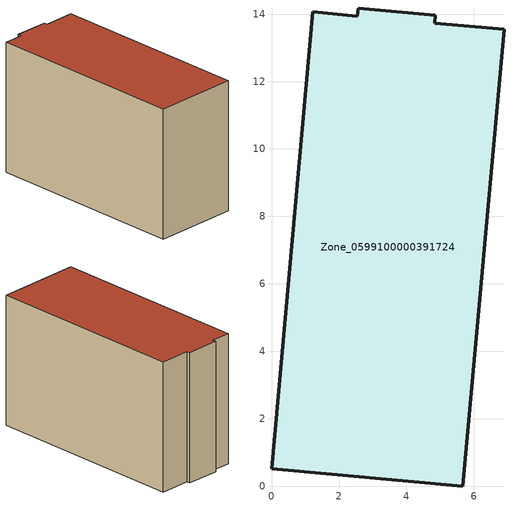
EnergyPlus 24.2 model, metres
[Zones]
Zone_0599100000391724
 floor ground (C_G): 6.91,13.55 5.68,0 0,0.51 1.23,14.06 2.55,13.94 2.57,14.18 4.86,13.97 4.83,13.73 z0
 wall outside (C_F): 5.68,0 6.91,13.55 4.83,13.73 4.86,13.97 2.57,14.18 2.55,13.94 1.23,14.06 0,0.51 5.68,0 z0:8.91
 roof outside (C_R): 2.55,13.94 1.23,14.06 0,0.51 5.68,0 6.91,13.55 4.83,13.73 4.86,13.97 2.57,14.18 z8.91
[BUILDING]
Pand.0599100000391724: North Axis=0; Terrain=City; Loads Convergence Tolerance Value=0.04; Temperature Convergence Tolerance Value=0.4; Solar Distribution=FullExterior; Maximum Number of Warmup Days=25; Minimum Number of Warmup Days=1
[Site:Location]
Rotterdam.The.Hague.AP_ZH_NLD Design_Conditions: Latitude=51.96; Longitude=4.45; Time Zone=1; Elevation=-4.5
[SITE:GROUNDTEMPERATURE:BUILDINGSURFACE]
18, 18, 18, 18, 18, 18, 18, 18, 18, 18, 18, 18
[MATERIAL] Thermal Absorptance=0.9; Solar Absorptance=0.7; Visible Absorptance=0.7
Name | Roughness | Thickness | Conductivity | Density | Specific Heat
G.TI.1992-2005 | MediumSmooth | 0.15 | 0.06 | 540 | 1210
F.TI.1992-2005 | Rough | 0.3 | 0.12 | 1920 | 840
R.TI.1992-2005 | MediumRough | 0.2 | 0.08 | 1500 | 1000
[CONSTRUCTION]
C_G: G.TI.1992-2005
C_F: F.TI.1992-2005
C_R: R.TI.1992-2005
[ZONE]
Zone_0599100000391724: Type=1; Multiplier=1; Ceiling Height=Autocalculate; Volume=Autocalculate; Floor Area=autocalculate; Part of Total Floor Area=Yes
[ZONEINFILTRATION:DESIGNFLOWRATE]
Infil_Zone_0599100000391724: Zone or ZoneList or Space or SpaceList=Zone_0599100000391724; Schedule=AlwaysOn; Design Flow Rate Calculation Method=Flow/Area; Flow Rate per Floor Area=0.0015; Constant Term Coefficient=1; Temperature Term Coefficient=0; Velocity Term Coefficient=0; Velocity Squared Term Coefficient=0
[HVACTEMPLATE:ZONE:IDEALLOADSAIRSYSTEM]
Zone_0599100000391724: Maximum Heating Supply Air Temperature=50; Minimum Cooling Supply Air Temperature=13; Maximum Heating Supply Air Humidity Ratio=0.0156; Minimum Cooling Supply Air Humidity Ratio=0.0077; Heating Limit=NoLimit; Cooling Limit=NoLimit; Dehumidification Control Type=ConstantSensibleHeatRatio; Cooling Sensible Heat Ratio=0.7; Dehumidification Setpoint=60; Humidification Control Type=None; Humidification Setpoint=30; Outdoor Air Method=None; Outdoor Air Flow Rate per Person=0.00944; Outdoor Air Flow Rate per Zone Floor Area=0; Outdoor Air Flow Rate per Zone=0; Demand Controlled Ventilation Type=None; Outdoor Air Economizer Type=NoEconomizer; Heat Recovery Type=None; Sensible Heat Recovery Effectiveness=0.7; Latent Heat Recovery Effectiveness=0.65
[ZONECONTROL:THERMOSTAT]
ThermostatControl_Zone_0599100000391724: Zone or ZoneList=Zone_0599100000391724; Control Type Schedule=DualSetpointControlType; Control 1=Thermostat_Zone_0599100000391724; Temperature Difference Between Cutout And Setpoint=0
[THERMOSTATSETPOINT:DUALSETPOINT]
Thermostat_Zone_0599100000391724: Heating Setpoint Temperature Schedule=HeatingSetpoint_Zone_0599100000391724; Cooling Setpoint Temperature Schedule=CoolingSetpoint_Zone_0599100000391724
[SCHEDULE:COMPACT]
HeatingSetpoint_Zone_0599100000391724: Through: 12/31, For: AllDays, Until: 24:00, 21
CoolingSetpoint_Zone_0599100000391724: Through: 12/31, For: AllDays, Until: 24:00, 24
DualSetpointControlType: Through: 12/31, For: AllDays, Until: 24:00, 4
AlwaysOn: Through: 12/31, For: AllDays, Until: 24:00, 1
